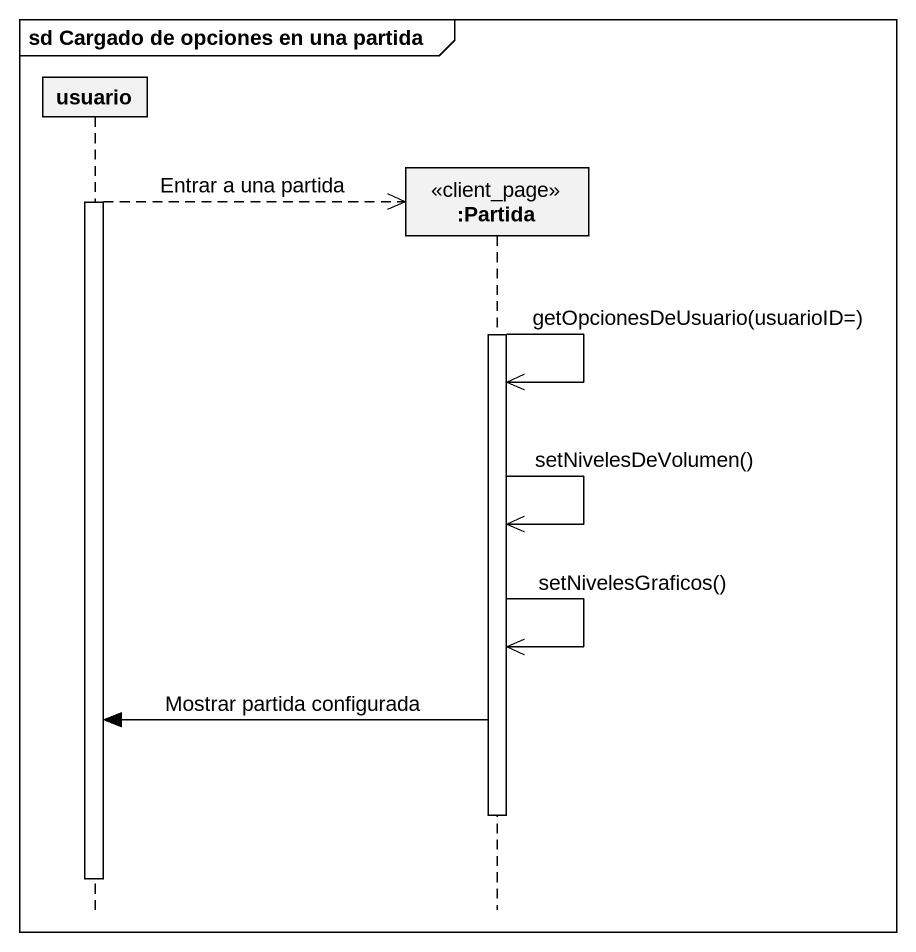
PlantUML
@startuml
mainframe sd Cargado de opciones en una partida
hide footbox
participant usuario
participant ":Partida" as Partida <<client_page>>

activate usuario
usuario -->> Partida ** : Entrar a una partida
activate Partida
Partida ->> Partida : getOpcionesDeUsuario(usuarioID=)
Partida ->> Partida : setNivelesDeVolumen()
Partida ->> Partida : setNivelesGraficos()
Partida -> usuario : Mostrar partida configurada
deactivate Partida
deactivate usuario
@enduml
